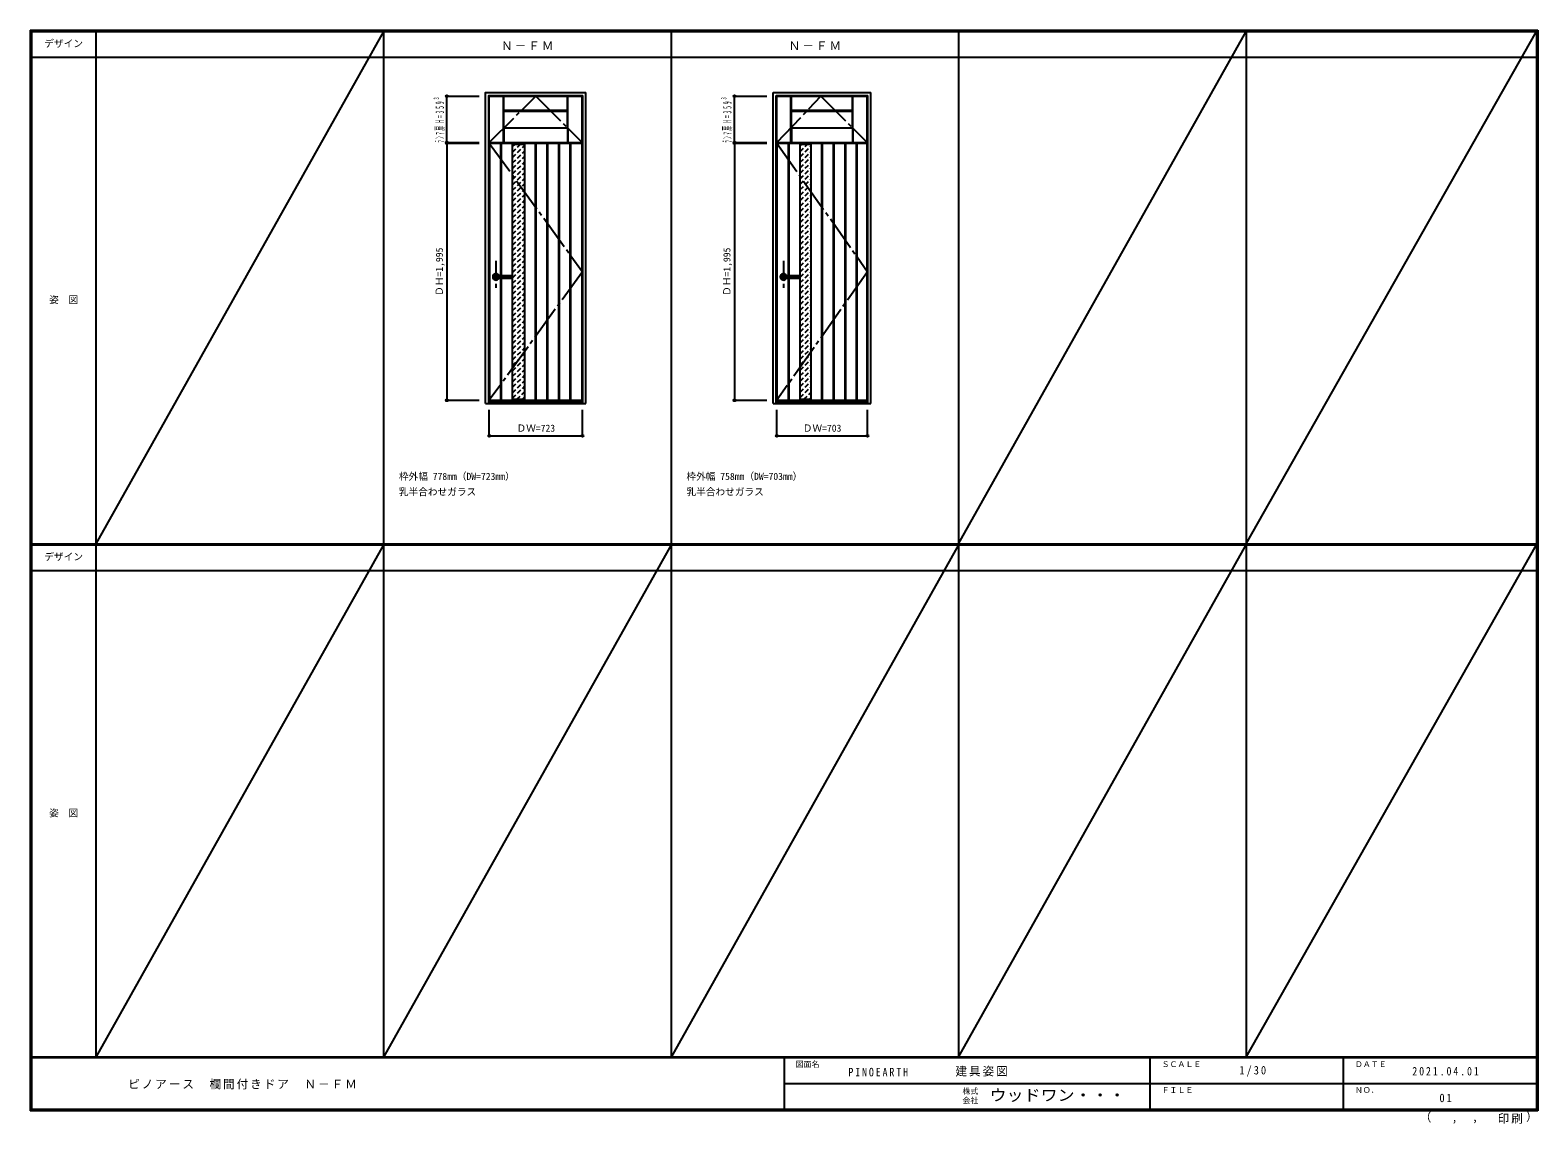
# Model space of a CAD drawing. Units: millimetres, scale not verified. Extents: x -6000 to 5700, y -4307 to 4175.
import ezdxf
from ezdxf.enums import TextEntityAlignment as Align

# ---------------------------------------------------------------- set-up
doc = ezdxf.new("R2010")
doc.units = ezdxf.units.MM
doc.header["$LTSCALE"] = 30
doc.header["$PDMODE"] = 32
doc.header["$PDSIZE"] = 15
for name, pattern in [('CHAIN1', [8, 5, -1, 1, -1]), ('CHAIN2', [12, 9, -1, 1, -1]), ('DASHED1', [1.8, 1.2, -0.6])]:
    doc.linetypes.add(name, pattern=pattern)
for name, color, linetype in [('0-1_通り芯', 4, 'CHAIN1'), ('0-2_扉', 3, 'Continuous'), ('0-3_仕上げ', 7, 'Continuous'), ('0-4_枠', 3, 'Continuous'), ('0-5_レバー', 3, 'Continuous'), ('0-7_', 7, 'CHAIN2'), ('0-A_文字', 7, 'Continuous'), ('0-B_寸法', 4, 'Continuous'), ('0-C_ハッチ', 4, 'DASHED1'), ('F-1_枠', 6, 'Continuous'), ('F-A_文字', 7, 'Continuous')]:
    doc.layers.add(name, color=color, linetype=linetype)
doc.styles.add('ＭＳ ゴシック', font='')
doc.styles.get('ＭＳ ゴシック').set_extended_font_data('MS Gothic')

msp = doc.modelspace()

# ---------------------------------------------------------------- linework, layer by layer
at = {"layer": '0-1_通り芯'}
for p, q in [((-2385.8, 2386.75), (-2385.8, 2176.75)), ((-154.2, 2386.75), (-154.2, 2176.75)), ((-2253.3, 2261.75), (-2430.8, 2261.75)), ((-21.7, 2261.75), (-199.2, 2261.75))]:
    msp.add_line(p, q, dxfattribs=at)
at = {"layer": '0-2_扉'}
for p, q in [((-2438.3, 3303.25), (-2438.3, 3662.25)), ((-2438.3, 3662.25), (-1715.3, 3662.25)), ((-206.7, 3303.25), (-206.7, 3662.25)), ((-206.7, 3662.25), (496.3, 3662.25)), ((-1713.8, 1304.25), (-1713.8, 3299.25)), ((-205.2, 1304.25), (-205.2, 3299.25)), ((-205.2, 3299.25), (497.8, 3299.25)), ((497.8, 1304.25), (497.8, 3299.25)), ((-2436.8, 1304.25), (-1713.8, 1304.25)), ((-205.2, 1304.25), (497.8, 1304.25))]:
    msp.add_line(p, q, dxfattribs=at)
for points in [[(-2438.3, 3303.25), (-1715.3, 3303.25), (-1715.3, 3662.25)], [(-206.7, 3303.25), (496.3, 3303.25), (496.3, 3662.25)], [(-2436.8, 1304.25), (-2436.8, 3299.25), (-1713.8, 3299.25)]]:
    msp.add_lwpolyline(points, dxfattribs=at)
at = {"layer": '0-3_仕上げ'}
for p, q in [((-2327.3, 3303.25), (-2327.3, 3662.25)), ((-2325.8, 3549.75), (-2325.8, 3662.25)), ((-2324.3, 3551.25), (-2324.3, 3662.25)), ((-1829.3, 3551.25), (-1829.3, 3662.25)), ((-1827.8, 3549.75), (-1827.8, 3662.25)), ((-1826.3, 3303.25), (-1826.3, 3662.25)), ((-95.7, 3303.25), (-95.7, 3662.25)), ((-94.2, 3549.75), (-94.2, 3662.25)), ((-92.7, 3551.25), (-92.7, 3662.25)), ((382.3, 3551.25), (382.3, 3662.25)), ((383.8, 3549.75), (383.8, 3662.25)), ((385.3, 3303.25), (385.3, 3662.25)), ((-1829.3, 3551.25), (-2324.3, 3551.25)), ((382.3, 3551.25), (-92.7, 3551.25)), ((-2325.8, 3415.75), (-2325.8, 3303.25)), ((-2324.3, 3414.25), (-2324.3, 3303.25)), ((-1829.3, 3414.25), (-2324.3, 3414.25)), ((-1829.3, 3414.25), (-1829.3, 3303.25)), ((-1827.8, 3415.75), (-1827.8, 3303.25)), ((-94.2, 3415.75), (-94.2, 3303.25)), ((-92.7, 3414.25), (-92.7, 3303.25)), ((382.3, 3414.25), (-92.7, 3414.25)), ((382.3, 3414.25), (382.3, 3303.25)), ((383.8, 3415.75), (383.8, 3303.25)), ((-2255.8, 1304.25), (-2255.8, 3299.25)), ((-2255.8, 3291.25), (-2160.8, 3291.25)), ((-2160.8, 1304.25), (-2160.8, 3299.25)), ((-24.2, 1304.25), (-24.2, 3299.25)), ((-24.2, 3291.25), (60.8, 3291.25)), ((60.8, 1304.25), (60.8, 3299.25)), ((-2255.8, 1312.25), (-2160.8, 1312.25)), ((-24.2, 1312.25), (60.8, 1312.25))]:
    msp.add_line(p, q, dxfattribs=at)
at = {"layer": '0-3_仕上げ', "color": 3}
for p, q in [((-2323.3, 3418.25), (-2323.3, 3547.25)), ((-2323.3, 3547.25), (-1830.3, 3547.25)), ((-91.7, 3418.25), (-91.7, 3547.25)), ((-91.7, 3547.25), (381.3, 3547.25)), ((-2433.8, 1304.25), (-2433.8, 3299.25)), ((-2346.8, 2273.25), (-2346.8, 3299.25)), ((-2341.8, 2273.25), (-2341.8, 3299.25)), ((-2077.8, 1304.25), (-2077.8, 3299.25)), ((-2072.8, 1304.25), (-2072.8, 3299.25)), ((-1987.8, 1304.25), (-1987.8, 3299.25)), ((-1982.8, 1304.25), (-1982.8, 3299.25)), ((-1897.8, 1304.25), (-1897.8, 3299.25)), ((-1892.8, 1304.25), (-1892.8, 3299.25)), ((-1809.8, 1304.25), (-1809.8, 3299.25)), ((-1804.8, 1304.25), (-1804.8, 3299.25)), ((-1716.8, 1304.25), (-1716.8, 3299.25)), ((-202.2, 1304.25), (-202.2, 3299.25)), ((-115.2, 2273.25), (-115.2, 3299.25)), ((-110.2, 2273.25), (-110.2, 3299.25)), ((143.8, 1304.25), (143.8, 3299.25)), ((148.8, 1304.25), (148.8, 3299.25)), ((233.8, 1304.25), (233.8, 3299.25)), ((238.8, 1304.25), (238.8, 3299.25)), ((323.8, 1304.25), (323.8, 3299.25)), ((328.8, 1304.25), (328.8, 3299.25)), ((411.8, 1304.25), (411.8, 3299.25)), ((416.8, 1304.25), (416.8, 3299.25)), ((494.8, 1304.25), (494.8, 3299.25)), ((-2346.8, 1304.25), (-2346.8, 2250.25)), ((-2341.8, 1304.25), (-2341.8, 2250.25)), ((-115.2, 1304.25), (-115.2, 2250.25)), ((-110.2, 1304.25), (-110.2, 2250.25))]:
    msp.add_line(p, q, dxfattribs=at)
at = {"layer": '0-3_仕上げ'}
for points in [[(-2324.3, 3551.25), (-2325.8, 3549.75), (-2323.3, 3547.25)], [(-1829.3, 3551.25), (-1827.8, 3549.75), (-1830.3, 3547.25)], [(-92.7, 3551.25), (-94.2, 3549.75), (-91.7, 3547.25)], [(382.3, 3551.25), (383.8, 3549.75), (381.3, 3547.25)], [(-2324.3, 3414.25), (-2325.8, 3415.75), (-2323.3, 3418.25)], [(-1829.3, 3414.25), (-1827.8, 3415.75), (-1830.3, 3418.25)], [(-92.7, 3414.25), (-94.2, 3415.75), (-91.7, 3418.25)], [(382.3, 3414.25), (383.8, 3415.75), (381.3, 3418.25)]]:
    msp.add_lwpolyline(points, dxfattribs=at)
at = {"layer": '0-3_仕上げ', "color": 3}
for points in [[(-2323.3, 3418.25), (-1830.3, 3418.25), (-1830.3, 3547.25)], [(-91.7, 3418.25), (381.3, 3418.25), (381.3, 3547.25)]]:
    msp.add_lwpolyline(points, dxfattribs=at)
at = {"layer": '0-4_枠'}
for p, q in [((-1711.8, 1279.25), (-1711.8, 3667.25)), ((-1687.8, 1279.25), (-1687.8, 3691.25)), ((-234.2, 1279.25), (-234.2, 3691.25)), ((-234.2, 3691.25), (523.8, 3691.25)), ((-210.2, 1279.25), (-210.2, 3667.25)), ((-210.2, 3667.25), (499.8, 3667.25)), ((499.8, 1279.25), (499.8, 3667.25)), ((523.8, 1279.25), (523.8, 3691.25)), ((-2441.8, 1294.25), (-1711.8, 1294.25)), ((-2441.8, 1291.25), (-1711.8, 1291.25)), ((-210.2, 1294.25), (499.8, 1294.25)), ((-210.2, 1291.25), (499.8, 1291.25)), ((-2465.8, 1279.25), (-1687.8, 1279.25)), ((-234.2, 1279.25), (523.8, 1279.25))]:
    msp.add_line(p, q, dxfattribs=at)
for points in [[(-2465.8, 1279.25), (-2465.8, 3691.25), (-1687.8, 3691.25)], [(-2441.8, 1279.25), (-2441.8, 3667.25), (-1711.8, 3667.25)]]:
    msp.add_lwpolyline(points, dxfattribs=at)
at = {"layer": '0-5_レバー'}
for p, q in [((-2385.8, 2271.25), (-2366.8, 2271.25)), ((-2385.8, 2252.25), (-2366.8, 2252.25)), ((-2366.8, 2272.25), (-2365.8, 2273.25)), ((-2366.8, 2251.25), (-2366.8, 2272.25)), ((-2366.8, 2251.25), (-2365.8, 2250.25)), ((-2365.8, 2273.25), (-2261.8, 2273.25)), ((-2261.8, 2250.25), (-2365.8, 2250.25)), ((-2260.8, 2272.25), (-2261.8, 2273.25)), ((-2260.8, 2251.25), (-2261.8, 2250.25)), ((-2260.8, 2251.25), (-2260.8, 2272.25)), ((-154.2, 2271.25), (-135.2, 2271.25)), ((-154.2, 2252.25), (-135.2, 2252.25)), ((-135.2, 2272.25), (-134.2, 2273.25)), ((-135.2, 2251.25), (-135.2, 2272.25)), ((-135.2, 2251.25), (-134.2, 2250.25)), ((-134.2, 2273.25), (-30.2, 2273.25)), ((-30.2, 2250.25), (-134.2, 2250.25)), ((-29.2, 2272.25), (-30.2, 2273.25)), ((-29.2, 2251.25), (-30.2, 2250.25)), ((-29.2, 2251.25), (-29.2, 2272.25))]:
    msp.add_line(p, q, dxfattribs=at)
at = {"layer": '0-5_レバー', "color": 4}
for p, q in [((-2365.8, 2250.25), (-2365.8, 2273.25)), ((-2261.8, 2273.25), (-2261.8, 2250.25)), ((-134.2, 2250.25), (-134.2, 2273.25)), ((-30.2, 2273.25), (-30.2, 2250.25))]:
    msp.add_line(p, q, dxfattribs=at)
for centre, radius, start, end in [((-2385.8, 2261.75), 24.55, 27.93255, 332.06745), ((-2385.8, 2261.75), 11, 59.72736, 300.27264), ((-154.2, 2261.75), 24.55, 27.93255, 332.06745), ((-154.2, 2261.75), 11, 59.72736, 300.27264)]:
    msp.add_arc(centre, radius, start, end, dxfattribs=at)
at = {"layer": '0-5_レバー'}
for centre in [(-2385.8, 2261.75), (-154.2, 2261.75)]:
    msp.add_arc(centre, 9.5, 90, 270, dxfattribs=at)
at = {"layer": '0-7_'}
for p, q in [((-2436.8, 3299.25), (-1713.8, 2301.75)), ((-205.2, 3299.25), (497.8, 2301.75)), ((-1713.8, 2301.75), (-2436.8, 1304.25)), ((497.8, 2301.75), (-205.2, 1304.25))]:
    msp.add_line(p, q, dxfattribs=at)
for points in [[(-2438.3, 3303.25), (-2076.8, 3662.25), (-1715.3, 3303.25)], [(-206.7, 3303.25), (134.8, 3662.25), (496.3, 3303.25)]]:
    msp.add_lwpolyline(points, dxfattribs=at)
at = {"layer": '0-B_寸法'}
for p, q in [((-2765.8, 3303.25), (-2765.8, 3662.25)), ((-2765.8, 3662.25), (-2515.8, 3662.25)), ((-534.2, 3303.25), (-534.2, 3662.25)), ((-534.2, 3662.25), (-284.2, 3662.25)), ((-2765.8, 3303.25), (-2515.8, 3303.25)), ((-2765.8, 3299.25), (-2515.8, 3299.25)), ((-2765.8, 3299.25), (-2765.8, 1304.25)), ((-534.2, 3303.25), (-284.2, 3303.25)), ((-534.2, 3299.25), (-284.2, 3299.25)), ((-534.2, 3299.25), (-534.2, 1304.25)), ((-2765.8, 1304.25), (-2515.8, 1304.25)), ((-534.2, 1304.25), (-284.2, 1304.25)), ((-2436.8, 1029.25), (-2436.8, 1229.25)), ((-1713.8, 1029.25), (-1713.8, 1229.25)), ((-205.2, 1029.25), (-205.2, 1229.25)), ((497.8, 1029.25), (497.8, 1229.25)), ((-2436.8, 1029.25), (-1713.8, 1029.25)), ((-205.2, 1029.25), (497.8, 1029.25))]:
    msp.add_line(p, q, dxfattribs=at)
at = {"layer": '0-B_寸法', "color": 7}
for p in [(-2765.8, 3662.25), (-534.2, 3662.25), (-2765.8, 3303.25), (-2765.8, 3299.25), (-534.2, 3303.25), (-534.2, 3299.25), (-2765.8, 1304.25), (-534.2, 1304.25), (-2436.8, 1029.25), (-1713.8, 1029.25), (-205.2, 1029.25), (497.8, 1029.25)]:
    msp.add_point(p, dxfattribs=at)
at = {"layer": '0-C_ハッチ'}
for p, q in [((-2255.8, 3230.06), (-2194.61, 3291.25)), ((-2255.8, 3272.48), (-2237.03, 3291.25)), ((-2255.8, 3187.63), (-2160.8, 3282.63)), ((-24.2, 3235.06), (31.99, 3291.25)), ((-24.2, 3277.48), (-10.43, 3291.25)), ((-24.2, 3192.63), (60.8, 3277.63)), ((-2255.8, 3145.2), (-2160.8, 3240.2)), ((-2255.8, 3102.78), (-2160.8, 3197.78)), ((-24.2, 3150.2), (60.8, 3235.2)), ((-24.2, 3107.78), (60.8, 3192.78)), ((-2255.8, 3060.35), (-2160.8, 3155.35)), ((-2255.8, 3017.93), (-2160.8, 3112.93)), ((-2255.8, 2975.5), (-2160.8, 3070.5)), ((-24.2, 3065.35), (60.8, 3150.35)), ((-24.2, 3022.93), (60.8, 3107.93)), ((-24.2, 2980.5), (60.8, 3065.5)), ((-2255.8, 2933.07), (-2160.8, 3028.07)), ((-2255.8, 2890.65), (-2160.8, 2985.65)), ((-2255.8, 2848.22), (-2160.8, 2943.22)), ((-24.2, 2938.07), (60.8, 3023.07)), ((-24.2, 2895.65), (60.8, 2980.65)), ((-24.2, 2853.22), (60.8, 2938.22)), ((-2255.8, 2805.79), (-2160.8, 2900.79)), ((-2255.8, 2763.37), (-2160.8, 2858.37)), ((-2255.8, 2720.94), (-2160.8, 2815.94)), ((-24.2, 2810.79), (60.8, 2895.79)), ((-24.2, 2768.37), (60.8, 2853.37)), ((-24.2, 2725.94), (60.8, 2810.94)), ((-2255.8, 2678.51), (-2160.8, 2773.51)), ((-2255.8, 2636.09), (-2160.8, 2731.09)), ((-24.2, 2683.51), (60.8, 2768.51)), ((-24.2, 2641.09), (60.8, 2726.09)), ((-2255.8, 2593.66), (-2160.8, 2688.66)), ((-2255.8, 2551.23), (-2160.8, 2646.23)), ((-2255.8, 2508.81), (-2160.8, 2603.81)), ((-24.2, 2598.66), (60.8, 2683.66)), ((-24.2, 2556.23), (60.8, 2641.23)), ((-24.2, 2513.81), (60.8, 2598.81)), ((-2255.8, 2466.38), (-2160.8, 2561.38)), ((-2255.8, 2423.96), (-2160.8, 2518.96)), ((-2255.8, 2381.53), (-2160.8, 2476.53)), ((-24.2, 2471.38), (60.8, 2556.38)), ((-24.2, 2428.96), (60.8, 2513.96)), ((-24.2, 2386.53), (60.8, 2471.53)), ((-2255.8, 2339.1), (-2160.8, 2434.1)), ((-2255.8, 2296.68), (-2160.8, 2391.68)), ((-2255.8, 2254.25), (-2160.8, 2349.25)), ((-24.2, 2344.1), (60.8, 2429.1)), ((-24.2, 2301.68), (60.8, 2386.68)), ((-24.2, 2259.25), (60.8, 2344.25)), ((-2255.8, 2211.82), (-2160.8, 2306.82)), ((-2255.8, 2169.4), (-2160.8, 2264.4)), ((-24.2, 2216.82), (60.8, 2301.82)), ((-24.2, 2174.4), (60.8, 2259.4)), ((-2255.8, 2126.97), (-2160.8, 2221.97)), ((-2255.8, 2084.54), (-2160.8, 2179.54)), ((-2255.8, 2042.12), (-2160.8, 2137.12)), ((-24.2, 2131.97), (60.8, 2216.97)), ((-24.2, 2089.54), (60.8, 2174.54)), ((-24.2, 2047.12), (60.8, 2132.12)), ((-2255.8, 1999.69), (-2160.8, 2094.69)), ((-2255.8, 1957.27), (-2160.8, 2052.27)), ((-2255.8, 1914.84), (-2160.8, 2009.84)), ((-24.2, 2004.69), (60.8, 2089.69)), ((-24.2, 1962.27), (60.8, 2047.27)), ((-24.2, 1919.84), (60.8, 2004.84)), ((-2255.8, 1872.41), (-2160.8, 1967.41)), ((-2255.8, 1829.99), (-2160.8, 1924.99)), ((-2255.8, 1787.56), (-2160.8, 1882.56)), ((-24.2, 1877.41), (60.8, 1962.41)), ((-24.2, 1834.99), (60.8, 1919.99)), ((-24.2, 1792.56), (60.8, 1877.56)), ((-2255.8, 1745.13), (-2160.8, 1840.13)), ((-2255.8, 1702.71), (-2160.8, 1797.71)), ((-2255.8, 1660.28), (-2160.8, 1755.28)), ((-24.2, 1750.13), (60.8, 1835.13)), ((-24.2, 1707.71), (60.8, 1792.71)), ((-2255.8, 1617.85), (-2160.8, 1712.85)), ((-2255.8, 1575.43), (-2160.8, 1670.43)), ((-24.2, 1665.28), (60.8, 1750.28)), ((-24.2, 1622.85), (60.8, 1707.85)), ((-24.2, 1580.43), (60.8, 1665.43)), ((-2255.8, 1533), (-2160.8, 1628)), ((-2255.8, 1490.57), (-2160.8, 1585.57)), ((-2255.8, 1448.15), (-2160.8, 1543.15)), ((-24.2, 1538), (60.8, 1623)), ((-24.2, 1495.57), (60.8, 1580.57)), ((-24.2, 1453.15), (60.8, 1538.15)), ((-2255.8, 1405.72), (-2160.8, 1500.72)), ((-2255.8, 1363.3), (-2160.8, 1458.3)), ((-2255.8, 1320.87), (-2160.8, 1415.87)), ((-24.2, 1410.72), (60.8, 1495.72)), ((-24.2, 1368.3), (60.8, 1453.3)), ((-24.2, 1325.87), (60.8, 1410.87)), ((-2221.99, 1312.25), (-2160.8, 1373.44)), ((-2179.57, 1312.25), (-2160.8, 1331.02)), ((4.61, 1312.25), (60.8, 1368.44)), ((47.03, 1312.25), (60.8, 1326.02))]:
    msp.add_line(p, q, dxfattribs=at)
at = {"layer": 'F-1_枠'}
for p, q in [((-6000, 4175), (5700, 4175)), ((-6000, 4175), (-6000, -4205)), ((-6000, 4170), (5700, 4170)), ((-6000, 4165), (5700, 4165)), ((-5995, 4175), (-5995, -4205)), ((-5990, 4175), (-5990, -4205)), ((-5490, 4175), (-5490, -3790)), ((-3258.4, 4175), (-3258.4, -3790)), ((-1026.8, 4175), (-1026.8, -3790)), ((1204.8, 4175), (1204.8, -3790)), ((3436.4, 4175), (3436.4, -3790)), ((5690, 4175), (5690, -4205)), ((5695, 4175), (5695, -4205)), ((5700, 4175), (5700, -4205)), ((-6000, 3965), (5700, 3965)), ((-6000, 190.5), (5700, 190.5)), ((-6000, 187.5), (5700, 187.5)), ((-6000, 184.5), (5700, 184.5)), ((-6000, -15.5), (5700, -15.5)), ((5700, -3790), (-6000, -3790)), ((5700, -3795), (-6000, -3795)), ((-150, -3795), (-150, -4195)), ((2690, -3795), (2690, -4195)), ((4190, -3795), (4190, -4195)), ((-150, -3995), (5690, -3995.01)), ((5700, -4195), (-6000, -4195)), ((5700, -4200), (-6000, -4200)), ((5700, -4205), (-6000, -4205))]:
    msp.add_line(p, q, dxfattribs=at)
at = {"layer": 'F-A_文字'}
for p, q in [((-3258.4, 4165), (-5490, 190.5)), ((1204.8, 190.5), (3436.4, 4165)), ((3436.4, 190.5), (5690, 4165)), ((-3258.4, 184.5), (-5490, -3790)), ((-1026.8, 184.5), (-3258.4, -3790)), ((1204.8, 184.5), (-1026.8, -3790)), ((1204.8, -3790), (3436.4, 184.5)), ((3436.4, -3790), (5690, 184.5))]:
    msp.add_line(p, q, dxfattribs=at)

# ---------------------------------------------------------------- texts
at = {"layer": '0-A_文字', "style": 'ＭＳ ゴシック'}
for s, p in [('枠外幅 778mm（DW=723mm）', (-3138.4, 670.5)), ('枠外幅 758mm（DW=703mm）', (-906.8, 670.5)), ('乳半合わせガラス', (-3138.4, 550.5)), ('乳半合わせガラス', (-906.8, 550.5))]:
    msp.add_text(s, height=54.99, dxfattribs=at).set_placement(p, align=Align.BOTTOM_LEFT)
at = {"layer": '0-A_文字', "char_height": 65.98, "attachment_point": 7, "style": 'ＭＳ ゴシック'}
for insert in [(-2345.1, 4020), (-113.5, 4020)]:
    msp.add_mtext('\\T1.17;Ｎ－ＦＭ', dxfattribs=dict(at, insert=insert))
at = {"layer": '0-B_寸法', "color": 7, "style": 'ＭＳ ゴシック'}
for p in [(-2780.8, 2114.25), (-549.2, 2114.25)]:
    msp.add_text('ＤＨ=1,995', height=54.99, rotation=90, dxfattribs=at).set_placement(p, align=Align.BOTTOM_LEFT)
for s, p in [('ＤＷ=723', (-2225.8, 1044.25)), ('ＤＷ=703', (-4.2, 1044.25))]:
    msp.add_text(s, height=54.99, dxfattribs=at).set_placement(p, align=Align.BOTTOM_LEFT)
at = {"layer": '0-B_寸法', "color": 7, "char_height": 65.98, "attachment_point": 7, "rotation": 90, "style": 'ＭＳ ゴシック'}
for insert in [(-2780.8, 3302.75), (-549.2, 3302.75)]:
    msp.add_mtext('\\T1.67;\\W0.4;ﾗﾝﾏ扉H=359³', dxfattribs=dict(at, insert=insert))
at = {"layer": 'F-A_文字', "style": 'ＭＳ ゴシック'}
for s, height, p in [('デザイン', 54.99, (-5890, 4027.5)), ('姿\u3000図', 54.99, (-5852.5, 2040.25)), ('デザイン', 54.99, (-5890, 47)), ('姿\u3000図', 54.99, (-5852.5, -1940.25)), ('図面名', 43.99, (-60, -3880)), ('ＳＣＡＬＥ', 43.99, (2780, -3880)), ('ＤＡＴＥ', 43.99, (4280, -3880)), ('株式', 43.99, (1235, -4089)), ('ＦＩＬＥ', 43.99, (2780, -4080)), ('ＮＯ．', 43.99, (4280, -4080)), ('会社', 43.99, (1235, -4161)), ('（', 65.98, (4784.03, -4308.31)), ('）', 65.98, (5608.4, -4304.13)), (',', 65.98, (5031.28, -4308.31)), (',', 65.98, (5190.2, -4305.53))]:
    msp.add_text(s, height=height, dxfattribs=at).set_placement(p, align=Align.BOTTOM_LEFT)
at = {"layer": 'F-A_文字', "style": 'ＭＳ ゴシック', "width": 1.1}
msp.add_text('ウッドワン・・・', height=87.98, dxfattribs=at).set_placement((1445, -4155), align=Align.BOTTOM_LEFT)
at = {"layer": 'F-A_文字', "char_height": 65.98, "attachment_point": 7, "style": 'ＭＳ ゴシック'}
for s, insert in [('\\T1.17;建具姿図', (1180.42, -3940)), ('\\T1.38;\\W0.9;1/30', (3383.75, -3940)), ('\\T1.17;ピノアース\u3000欄間付きドア\u3000Ｎ－ＦＭ', (-5240, -4040)), ('\\T1.39;\\W0.85;PINOEARTH', (350, -3940)), ('\\T1.39;\\W0.85;2021.04.01', (4726.25, -3932.5)), ('\\T1.36;\\W0.9;01', (4936.25, -4140)), ('\\T1.17;印刷', (5388.15, -4306.92))]:
    msp.add_mtext(s, dxfattribs=dict(at, insert=insert))

doc.saveas('drawing.dxf')
